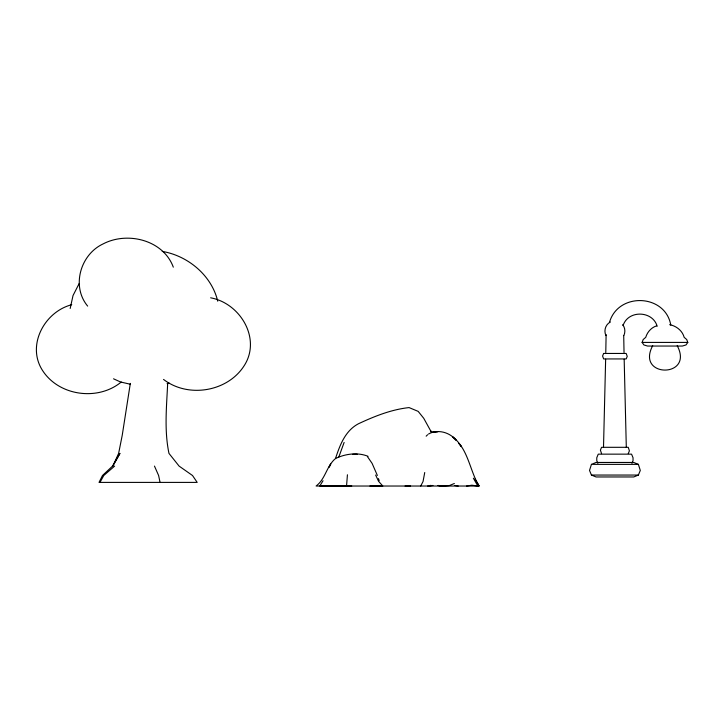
<?xml version="1.0" encoding="UTF-8"?>
<svg xmlns="http://www.w3.org/2000/svg" width="724" height="724" viewBox="0 0 724 724"><rect width="100%" height="100%" fill="white"/><g stroke="black" fill="none" stroke-linecap="round" stroke-linejoin="round"><path stroke-width="1.09" d="M605.644 359.204L603.508 447.314M605.78 352.488L606.115 334.569M167.669 383.394C166.592 406.716 164.158 430.318 168.963 453.387L179.081 466.084L192.521 475.514L197.19 482.401L99.025 482.401L102.473 475.514L112.546 466.084L119.967 453.387L112.872 466.084L118.627 453.387L122.238 435.26L130.329 383.394M347.429 474.772L346.543 486.03M424.735 472.519L423.033 481.551L420.716 486.03M70.183 308.478L73.024 295.546L79.178 283.509M623.862 335.556C625.455 332.072 625.21 327.673 622.649 324.714M338.787 457.079L344.126 442.445M335.565 458.319C339.945 445.025 345.23 430.717 358.443 423.766C374.489 416.273 391.394 409.485 409.087 407.585L418.173 411.377L423.739 418.291L431.676 432.681L430.798 430.843M669.664 324.651C676.325 326.008 682.37 330.606 684.171 337.339L686.714 339.52L687.8 342.416L685.99 344.959L682.361 346.045L647.546 346.045L643.917 344.959L642.107 342.416L643.193 339.52L645.736 337.339C647.283 332.072 651.329 327.51 656.614 325.854M591.436 464.365L589.517 470.437L591.436 475.053L596.051 476.962L633.762 476.962L638.378 475.053L640.297 470.437L638.378 464.365L633.762 462.455L596.051 462.455L591.436 464.365L638.378 464.365M628.242 453.667L629.409 450.853L628.242 447.305L601.572 447.305L600.404 450.129L601.572 453.667M631.925 463.333L633.038 460.645L633.038 457.74L631.554 454.147L598.259 454.147L596.775 457.74L596.775 460.645L597.888 463.333M609.581 322.035C618.504 291.908 665.456 293.998 670.795 325.139M623.111 325.456C628.179 309.845 652.749 310.56 657.175 326.298M99.984 482.401L103.767 475.514L114.636 466.084M323.04 480.736L319.755 486.03L327.909 486.03M652.686 345.701C635.446 378.19 694.461 378.19 677.221 345.701M426.155 436.183L427.613 434.735M121.234 382.028C98.057 401.232 58.988 396.1 42.544 370.489C26.263 345.429 44.481 311.718 71.748 304.704M610.341 322.035C605.499 324.442 603.59 330.768 605.952 335.556M428.49 434.047L432.409 432.092L438.029 431.604L432.472 432.309C441.106 429.956 450.554 433.35 456.147 440.237L452.826 436.97C468.265 449.206 469.632 470.093 478.971 486.03L474.998 479.161L479.143 486.03L316.071 486.03C325.447 479.207 326.605 465.822 335.511 458.545C345.203 453.749 357.964 452.138 368.018 456.31L367.493 456.672L372.127 463.423L377.367 475.46M454.364 483.487L449.269 485.605L443.821 486.03M406.77 486.03L408.417 485.505M427.667 486.03L430.961 485.351M167.099 383.63L169.316 383.213M466.591 486.03L471.867 485.207L477.849 486.03L473.369 478.193M428.97 486.03L432.952 485.46M369.91 486.03L382.815 486.03L378.571 481.297L375.638 475.034M405.042 486.03L410.562 486.03M335.257 486.03L349.927 486.03M324.795 486.03L351.746 486.03M642.107 342.416L687.8 342.416M591.436 475.053L638.378 475.053M438.02 485.487L443.133 486.03M454.455 485.478L458.211 486.03M438.092 485.451L440.979 486.03M162.239 251.4C187.969 255.762 211.607 275.392 217.725 301.175M130.302 384.227L120.51 381.973L113.532 378.806M210.639 297.808C240.639 303.338 261.943 339.511 243.653 366.507C226.684 392.082 187.67 398.119 163.543 379.421M87.649 306.098C71.196 286.369 80.328 254.558 103.052 243.943C127.442 231.128 163.343 239.979 173.308 267.165M154.465 466.084L158.619 475.514L160.058 482.401M378.453 478.591L379.177 480.673M626.305 447.314L624.169 359.204M623.717 335.683L624.034 352.488M603.635 353.448L602.576 356.018L603.635 358.941L626.179 358.941L627.237 356.38L626.179 353.448L603.635 353.448M330.66 464.021L329.167 467.143L330.705 464.03M357.375 454.382L352.479 454.437L357.375 454.382M461.351 446.618L458.926 443.45L461.351 446.618"/></g></svg>
